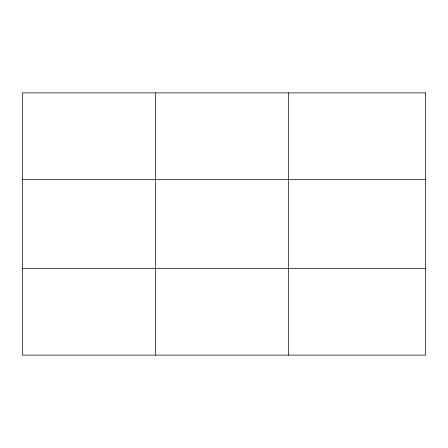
<?xml version="1.0" encoding="UTF-8"?>
<svg xmlns="http://www.w3.org/2000/svg" width="448" height="448" viewBox="0 0 448 448"><rect width="100%" height="100%" fill="white"/><g stroke="black" fill="none" stroke-linecap="round" stroke-linejoin="round"><path stroke-width="0.67" d="M155.456 92.893L155.456 355.107M288.512 92.893L288.512 355.107M22.4 179.424L425.6 179.424M22.4 268.576L425.6 268.576M425.6 92.893L425.6 355.107L22.4 355.107L22.4 92.893L425.6 92.893"/></g></svg>
